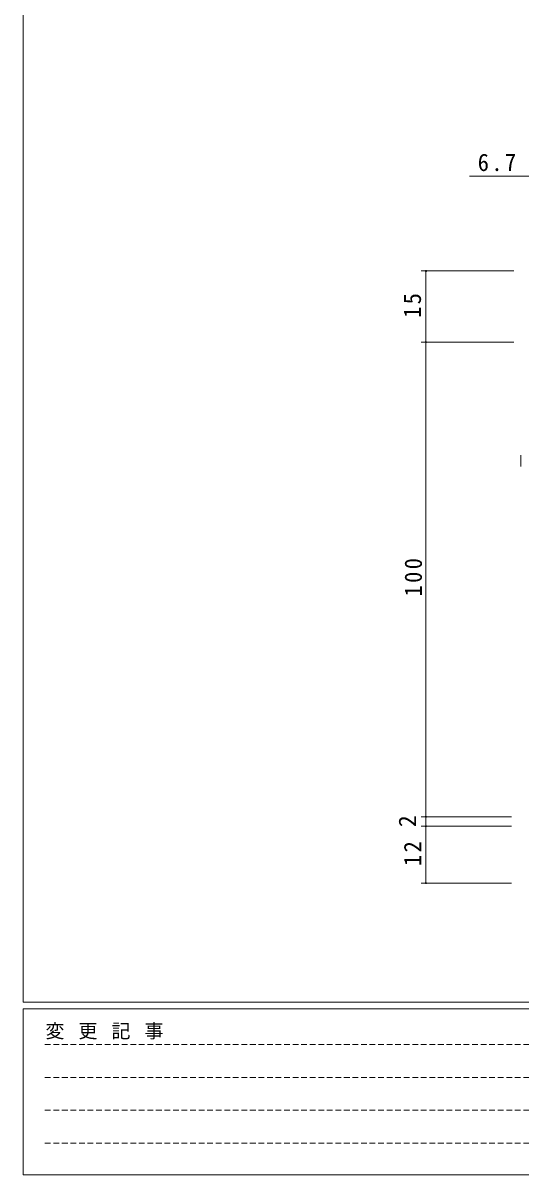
# Model space of a CAD drawing. Units: millimetres on the paper. Extents: x -420 to 373, y -297 to 267.
# Drawn here: x -417.7 to -312.8, y -297 to -54.3 of the extents above; entities that cross this region are included whole.
import ezdxf
from ezdxf.enums import TextEntityAlignment as Align

# ---------------------------------------------------------------- set-up
doc = ezdxf.new("R2010")
doc.units = ezdxf.units.MM
doc.linetypes.add('DASHED1', pattern=[1.8, 1.2, -0.6])
for name, color, linetype, lineweight in [('0-1_YKK_ZWAK', 7, 'Continuous', 9), ('0-4_YKK_D', 6, 'Continuous', 9), ('0-6_YKK_13', 4, 'Continuous', 9)]:
    doc.layers.add(name, color=color, linetype=linetype, lineweight=lineweight)
doc.styles.add('ＭＳ ゴシック', font='')
doc.styles.get('ＭＳ ゴシック').set_extended_font_data('MS Gothic')

msp = doc.modelspace()

# ---------------------------------------------------------------- linework, layer by layer
at = {"layer": '0-1_YKK_ZWAK'}
for p, q in [((-417.7, -260.6), (-417.7, 264.4)), ((352.3, -260.6), (-417.7, -260.6)), ((-417.7, -297), (-417.7, -262)), ((314.5, -262), (-417.7, -262)), ((-417.7, -297), (314.5, -297))]:
    msp.add_line(p, q, dxfattribs=at)
at = {"layer": '0-1_YKK_ZWAK', "linetype": 'DASHED1'}
for p, q in [((-413.101, -269.512), (-164.909, -269.512)), ((-413.101, -276.441), (-164.909, -276.441)), ((-413.101, -283.37), (-164.909, -283.37)), ((-413.101, -290.298), (-164.909, -290.298))]:
    msp.add_line(p, q, dxfattribs=at)
at = {"layer": '0-4_YKK_D'}
for p, q in [((-314.339, -106.501), (-333.827, -106.501)), ((-332.827, -121.501), (-332.827, -106.501)), ((-314.339, -121.501), (-333.827, -121.501)), ((-314.839, -121.501), (-333.827, -121.501)), ((-332.827, -221.501), (-332.827, -121.501)), ((-314.839, -221.501), (-333.827, -221.501)), ((-314.839, -221.501), (-333.827, -221.501)), ((-332.827, -223.501), (-332.827, -221.501)), ((-314.839, -223.501), (-333.827, -223.501)), ((-314.839, -223.501), (-333.827, -223.501)), ((-332.827, -223.501), (-332.827, -235.501)), ((-314.839, -235.501), (-333.827, -235.501))]:
    msp.add_line(p, q, dxfattribs=at)
msp.add_lwpolyline([(-304.639, -86.501), (-311.339, -86.501), (-323.64, -86.501)], dxfattribs=at)
for centre, start, end in [((-332.827, -106.501), 90, 270), ((-332.827, -106.501), 270, 90), ((-332.827, -121.501), 90, 270), ((-332.827, -121.501), 90, 270), ((-332.827, -121.501), 270, 90), ((-332.827, -121.501), 270, 90), ((-332.827, -221.501), 90, 270), ((-332.827, -221.501), 90, 270), ((-332.827, -221.501), 270, 90), ((-332.827, -221.501), 270, 90), ((-332.827, -223.501), 90, 270), ((-332.827, -223.501), 90, 270), ((-332.827, -223.501), 270, 90), ((-332.827, -223.501), 270, 90), ((-332.827, -235.501), 90, 270), ((-332.827, -235.501), 270, 90)]:
    msp.add_arc(centre, 0.106, start, end, dxfattribs=at)
at = {"layer": '0-6_YKK_13'}
msp.add_line((-312.827, -147.689), (-312.827, -145.314), dxfattribs=at)

# ---------------------------------------------------------------- texts
at = {"layer": '0-1_YKK_ZWAK', "insert": (-412.986, -268.447), "char_height": 2.933, "attachment_point": 7, "style": 'ＭＳ ゴシック'}
msp.add_mtext('\\T1.16;変\\~更\\~記\\~事', dxfattribs=at)
at = {"layer": '0-4_YKK_D', "color": 3, "style": 'ＭＳ ゴシック'}
msp.add_text('2', height=3.666, rotation=90, dxfattribs=at).set_placement((-333.827, -223.701), align=Align.BOTTOM_LEFT)
at = {"layer": '0-4_YKK_D', "color": 3, "insert": (-321.939, -85.501), "char_height": 3.666, "attachment_point": 7, "style": 'ＭＳ ゴシック'}
msp.add_mtext('\\T1.21;\\W0.95;6.7', dxfattribs=at)
at = {"layer": '0-4_YKK_D', "color": 3, "char_height": 3.666, "attachment_point": 7, "rotation": 90, "style": 'ＭＳ ゴシック'}
for s, insert in [('\\T1.21;\\W0.95;15', (-333.827, -116.401)), ('\\T1.21;\\W0.95;100', (-333.627, -175.101)), ('\\T1.21;\\W0.95;12', (-333.827, -231.901))]:
    msp.add_mtext(s, dxfattribs=dict(at, insert=insert))

doc.saveas('drawing.dxf')
